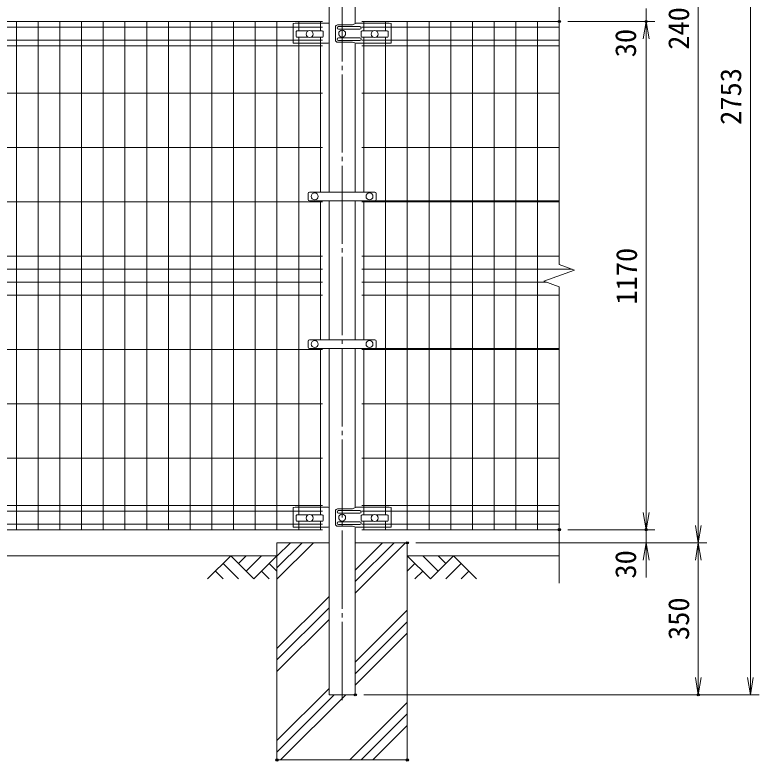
# Model space of a CAD drawing. Units: millimetres, scale not verified. Extents: x -4200 to 4200, y -2970 to 2970.
# Drawn here: x -2138 to -425, y -609 to 1109 of the extents above; entities that cross this region are included whole.
import ezdxf
from ezdxf.enums import TextEntityAlignment as Align

# ---------------------------------------------------------------- set-up
doc = ezdxf.new("R2010")
doc.units = ezdxf.units.MM
doc.header["$LTSCALE"] = 10
doc.header["$PDMODE"] = 32
doc.header["$PDSIZE"] = 5
doc.linetypes.add('LONG_CHAIN', pattern=[21, 18, -1, 1, -1])
for name, color, linetype, lineweight in [('0-3_D-STR1', 1, 'Continuous', 9), ('0-4_D-BMK', 2, 'LONG_CHAIN', 9), ('0-5_D-STR-DIM', 7, 'Continuous', 9), ('0-6_0', 7, 'Continuous', 9), ('0-8_D-STR2', 7, 'Continuous', 9), ('0-9_D-STR3', 3, 'Continuous', 9), ('0-B_D-DCR-HCH', 7, 'Continuous', 9), ('0-C_D-BGD', 7, 'Continuous', 9), ('0-D_D-STR4', 7, 'Continuous', 9)]:
    doc.layers.add(name, color=color, linetype=linetype, lineweight=lineweight)
doc.layers.add('0-7_Defpoints', color=7, linetype='Continuous')
doc.styles.add('ＭＳ ゴシック', font='')
doc.styles.get('ＭＳ ゴシック').set_extended_font_data('MS Gothic')

# ---------------------------------------------------------------- blocks, each defined once
blk = doc.blocks.new('_Open')
at = {"layer": '0-6_0'}
blk.add_line((-10, 1.667), (0, 0), dxfattribs=at)
blk.add_lwpolyline([(-10, -1.667), (0, 0), (-10, 0)], dxfattribs=at)

msp = doc.modelspace()

# ---------------------------------------------------------------- linework, layer by layer
at = {"layer": '0-3_D-STR1'}
for p, q in [((-1415.22, 1541.23), (-1415.22, 701.23)), ((-1354.72, 1089.06), (-1354.72, 1130.59)), ((-1354.72, 701.23), (-1354.72, 1044.59)), ((-1415.22, 681.23), (-1415.22, 361.23)), ((-1354.72, 361.23), (-1354.72, 681.23)), ((-1415.22, 341.23), (-1415.22, -456.02)), ((-1354.72, -24.94), (-1354.72, 341.23)), ((-1354.72, -456.02), (-1354.72, -69.41)), ((-1415.22, -456.02), (-1354.72, -456.02))]:
    msp.add_line(p, q, dxfattribs=at)
at = {"layer": '0-4_D-BMK'}
msp.add_line((-1384.97, -468.02), (-1384.97, 2308.98), dxfattribs=at)
at = {"layer": '0-5_D-STR-DIM'}
for p, q in [((-564.97, -66.02), (-564.97, 2253.98)), ((-444.97, -416.02), (-444.97, 2256.98)), ((-884.97, 1000.98), (-884.97, 1683.33)), ((-884.97, 534.63), (-884.97, 1156.98)), ((-684.97, 1093.98), (-684.97, 1123.98)), ((-864.97, 1093.98), (-664.97, 1093.98)), ((-864.97, 1093.98), (-664.97, 1093.98)), ((-684.97, -36.02), (-684.97, 1053.98)), ((-684.97, 1053.98), (-684.97, 1013.98)), ((-849.74, 521.81), (-884.97, 534.63)), ((-920.21, 496.15), (-849.74, 521.81)), ((-884.97, 483.33), (-920.21, 496.15)), ((-884.97, -199.02), (-884.97, 483.33)), ((-684.97, -36.02), (-684.97, 3.98)), ((-864.97, -76.02), (-664.97, -76.02)), ((-864.97, -76.02), (-664.97, -76.02)), ((-684.97, -106.02), (-684.97, -76.02)), ((-1214.97, -106.02), (-664.97, -106.02)), ((-1214.97, -106.02), (-544.97, -106.02)), ((-1214.97, -106.02), (-544.97, -106.02)), ((-684.97, -146.02), (-684.97, -186.02)), ((-564.97, -146.02), (-564.97, -416.02)), ((-1334.72, -456.02), (-544.97, -456.02)), ((-1334.72, -456.02), (-424.97, -456.02))]:
    msp.add_line(p, q, dxfattribs=at)
at = {"layer": '0-7_Defpoints'}
for p in [(-884.97, 1093.98), (-684.97, 1093.98), (-884.97, -76.02), (-884.97, -76.02), (-684.97, -76.02), (-1234.97, -106.02), (-1354.72, -456.02), (-1354.72, -456.02), (-564.97, -456.02), (-1534.97, -606.02), (-1234.97, -606.02)]:
    msp.add_point(p, dxfattribs=at)
at = {"layer": '0-8_D-STR2'}
for p, q in [((-1429.97, 1093.98), (-3339.97, 1093.98)), ((-2134.97, -76.02), (-2134.97, 1093.98)), ((-2084.97, -76.02), (-2084.97, 1093.98)), ((-2034.97, -76.02), (-2034.97, 1093.98)), ((-1984.97, -76.02), (-1984.97, 1093.98)), ((-1934.97, -76.02), (-1934.97, 1093.98)), ((-1884.97, -76.02), (-1884.97, 1093.98)), ((-1834.97, -76.02), (-1834.97, 1093.98)), ((-1784.97, -76.02), (-1784.97, 1093.98)), ((-1734.97, -76.02), (-1734.97, 1093.98)), ((-1684.97, -76.02), (-1684.97, 1093.98)), ((-1634.97, -76.02), (-1634.97, 1093.98)), ((-1584.97, -76.02), (-1584.97, 1093.98)), ((-1534.97, -76.02), (-1534.97, 1093.98)), ((-1484.97, 1072.46), (-1484.97, 1093.98)), ((-1434.97, 1072.46), (-1434.97, 1093.98)), ((-1339.97, 1093.98), (-884.97, 1093.98)), ((-1334.97, 1072.46), (-1334.97, 1093.98)), ((-1284.97, 1072.46), (-1284.97, 1093.98)), ((-1234.97, -76.02), (-1234.97, 1093.98)), ((-1184.97, -76.02), (-1184.97, 1093.98)), ((-1134.97, -76.02), (-1134.97, 1093.98)), ((-1084.97, -76.02), (-1084.97, 1093.98)), ((-1034.97, -76.02), (-1034.97, 1093.98)), ((-984.97, -76.02), (-984.97, 1093.98)), ((-934.97, -76.02), (-934.97, 1093.98)), ((-1429.97, 1081.1), (-3339.97, 1081.1)), ((-1339.97, 1081.1), (-884.97, 1081.1)), ((-1429.97, 1050.85), (-3339.97, 1050.85)), ((-1484.97, -41.54), (-1484.97, 1057.46)), ((-1434.97, 701.23), (-1434.97, 1057.46)), ((-1339.97, 1050.85), (-884.97, 1050.85)), ((-1334.97, 701.23), (-1334.97, 1057.46)), ((-1284.97, -41.54), (-1284.97, 1057.46)), ((-1429.97, 1037.98), (-3339.97, 1037.98)), ((-1339.97, 1037.98), (-884.97, 1037.98)), ((-1429.97, 928.98), (-3339.97, 928.98)), ((-1339.97, 928.98), (-884.97, 928.98)), ((-1429.97, 803.98), (-3339.97, 803.98)), ((-1339.97, 803.98), (-884.97, 803.98)), ((-1429.97, 678.98), (-3339.97, 678.98)), ((-1434.97, 361.23), (-1434.97, 681.23)), ((-1339.97, 681.23), (-884.97, 681.23)), ((-1339.97, 678.98), (-884.97, 678.98)), ((-1334.97, 361.23), (-1334.97, 681.23)), ((-1429.97, 553.98), (-3339.97, 553.98)), ((-1339.97, 553.98), (-884.97, 553.98)), ((-1429.97, 523.98), (-3339.97, 523.98)), ((-1339.97, 523.98), (-855.71, 523.98)), ((-1429.97, 493.98), (-3339.97, 493.98)), ((-1339.97, 493.98), (-914.24, 493.98)), ((-1429.97, 463.98), (-3339.97, 463.98)), ((-1339.97, 463.98), (-884.97, 463.98)), ((-1429.97, 338.98), (-3339.97, 338.98)), ((-1434.97, -41.54), (-1434.97, 341.23)), ((-1339.97, 341.23), (-884.97, 341.23)), ((-1339.97, 338.98), (-884.97, 338.98)), ((-1334.97, -41.54), (-1334.97, 341.23)), ((-1429.97, 213.98), (-3339.97, 213.98)), ((-1339.97, 213.98), (-884.97, 213.98)), ((-1429.97, 88.98), (-3339.97, 88.98)), ((-1339.97, 88.98), (-884.97, 88.98)), ((-1429.97, -20.02), (-3339.97, -20.02)), ((-1429.97, -32.9), (-3339.97, -32.9)), ((-1339.97, -20.02), (-884.97, -20.02)), ((-1339.97, -32.9), (-884.97, -32.9)), ((-1429.97, -63.15), (-3339.97, -63.15)), ((-1484.97, -76.02), (-1484.97, -56.54)), ((-1434.97, -76.02), (-1434.97, -56.54)), ((-1339.97, -63.15), (-884.97, -63.15)), ((-1334.97, -76.02), (-1334.97, -56.54)), ((-1284.97, -76.02), (-1284.97, -56.54)), ((-1429.97, -76.02), (-3339.97, -76.02)), ((-1339.97, -76.02), (-884.97, -76.02))]:
    msp.add_line(p, q, dxfattribs=at)
at = {"layer": '0-9_D-STR3'}
for p, q in [((-1492.97, 1089.98), (-1497.97, 1088.98)), ((-1497.97, 1088.98), (-1497.97, 1045.16)), ((-1492.97, 1089.98), (-1417.1, 1089.98)), ((-1417.1, 1089.98), (-1416.42, 1089.65)), ((-1360.99, 1085.98), (-1395.46, 1085.98)), ((-1352.85, 1089.98), (-1360.99, 1085.98)), ((-1276.97, 1089.98), (-1352.85, 1089.98)), ((-1276.97, 1089.98), (-1271.97, 1088.98)), ((-1271.97, 1088.98), (-1271.97, 1045.16)), ((-1490.97, 1070.46), (-1490.97, 1059.46)), ((-1488.97, 1072.46), (-1462.76, 1072.46)), ((-1457.19, 1072.46), (-1430.97, 1072.46)), ((-1428.97, 1070.46), (-1428.97, 1059.46)), ((-1400.46, 1080.98), (-1400.46, 1050.98)), ((-1344.39, 1081.98), (-1393.39, 1081.98)), ((-1344.39, 1075.98), (-1393.39, 1075.98)), ((-1340.97, 1070.46), (-1340.97, 1059.46)), ((-1338.97, 1072.46), (-1312.76, 1072.46)), ((-1307.19, 1072.46), (-1280.97, 1072.46)), ((-1278.97, 1070.46), (-1278.97, 1059.46)), ((-1488.97, 1057.46), (-1462.76, 1057.46)), ((-1457.19, 1057.46), (-1430.97, 1057.46)), ((-1344.39, 1055.98), (-1393.39, 1055.98)), ((-1344.39, 1049.98), (-1393.39, 1049.98)), ((-1338.97, 1057.46), (-1312.76, 1057.46)), ((-1307.19, 1057.46), (-1280.97, 1057.46)), ((-1417.18, 1044.16), (-1496.97, 1044.16)), ((-1415.22, 1044.58), (-1417.18, 1044.16)), ((-1360.99, 1045.98), (-1395.46, 1045.98)), ((-1360.99, 1045.98), (-1352.77, 1044.16)), ((-1352.77, 1044.16), (-1272.97, 1044.16)), ((-1463.47, 698.23), (-1463.47, 684.23)), ((-1460.47, 701.23), (-1309.47, 701.23)), ((-1306.47, 698.23), (-1306.47, 684.23)), ((-1460.47, 681.23), (-1309.47, 681.23)), ((-1460.47, 361.23), (-1309.47, 361.23)), ((-1463.47, 358.23), (-1463.47, 344.23)), ((-1306.47, 358.23), (-1306.47, 344.23)), ((-1460.47, 341.23), (-1309.47, 341.23)), ((-1492.97, -24.02), (-1497.97, -25.02)), ((-1497.97, -25.02), (-1497.97, -68.84)), ((-1492.97, -24.02), (-1417.1, -24.02)), ((-1417.1, -24.02), (-1415.22, -24.94)), ((-1400.46, -33.02), (-1400.46, -63.02)), ((-1360.99, -28.02), (-1395.46, -28.02)), ((-1344.39, -32.02), (-1393.39, -32.02)), ((-1352.85, -24.02), (-1360.99, -28.02)), ((-1276.97, -24.02), (-1352.85, -24.02)), ((-1276.97, -24.02), (-1271.97, -25.02)), ((-1271.97, -25.02), (-1271.97, -68.84)), ((-1490.97, -43.54), (-1490.97, -54.54)), ((-1488.97, -41.54), (-1462.76, -41.54)), ((-1457.19, -41.54), (-1430.97, -41.54)), ((-1428.97, -43.54), (-1428.97, -54.54)), ((-1344.39, -38.02), (-1393.39, -38.02)), ((-1340.97, -43.54), (-1340.97, -54.54)), ((-1338.97, -41.54), (-1312.76, -41.54)), ((-1307.19, -41.54), (-1280.97, -41.54)), ((-1278.97, -43.54), (-1278.97, -54.54)), ((-1488.97, -56.54), (-1462.76, -56.54)), ((-1457.19, -56.54), (-1430.97, -56.54)), ((-1360.99, -68.02), (-1395.46, -68.02)), ((-1344.39, -58.02), (-1393.39, -58.02)), ((-1344.39, -64.02), (-1393.39, -64.02)), ((-1360.99, -68.02), (-1352.77, -69.84)), ((-1338.97, -56.54), (-1312.76, -56.54)), ((-1307.19, -56.54), (-1280.97, -56.54)), ((-1417.18, -69.84), (-1496.97, -69.84)), ((-1415.22, -69.42), (-1417.18, -69.84)), ((-1352.77, -69.84), (-1272.97, -69.84))]:
    msp.add_line(p, q, dxfattribs=at)
for centre in [(-1459.97, 1064.96), (-1384.97, 1065.98), (-1384.97, 1065.98), (-1309.97, 1064.96), (-1447.97, 691.23), (-1321.97, 691.23), (-1447.97, 351.23), (-1321.97, 351.23), (-1459.97, -49.04), (-1384.97, -48.02), (-1309.97, -49.04)]:
    msp.add_circle(centre, 8, dxfattribs=at)
for centre, radius, start, end in [((-1395.46, 1080.98), 5, 90, 180), ((-1488.97, 1070.46), 2, 90, 180), ((-1430.97, 1070.46), 2, 0, 90), ((-1393.39, 1078.98), 3, 90, 270), ((-1344.39, 1078.98), 3, 270, 90), ((-1338.97, 1070.46), 2, 90, 180), ((-1280.97, 1070.46), 2, 0, 90), ((-1488.97, 1059.46), 2, 180, 270), ((-1430.97, 1059.46), 2, 270, 0), ((-1395.46, 1050.98), 5, 180, 270), ((-1393.39, 1052.98), 3, 90, 270), ((-1344.39, 1052.98), 3, 270, 90), ((-1338.97, 1059.46), 2, 180, 270), ((-1280.97, 1059.46), 2, 270, 0), ((-1496.97, 1045.16), 1, 180, 270), ((-1272.97, 1045.16), 1, 270, 0), ((-1460.47, 698.23), 3, 90, 180), ((-1309.47, 698.23), 3, 0, 90), ((-1460.47, 684.23), 3, 180, 270), ((-1309.47, 684.23), 3, 270, 0), ((-1460.47, 358.23), 3, 90, 180), ((-1309.47, 358.23), 3, 0, 90), ((-1460.47, 344.23), 3, 180, 270), ((-1309.47, 344.23), 3, 270, 0), ((-1395.46, -33.02), 5, 90, 180), ((-1393.39, -35.02), 3, 90, 270), ((-1344.39, -35.02), 3, 270, 90), ((-1488.97, -43.54), 2, 90, 180), ((-1430.97, -43.54), 2, 0, 90), ((-1338.97, -43.54), 2, 90, 180), ((-1280.97, -43.54), 2, 0, 90), ((-1488.97, -54.54), 2, 180, 270), ((-1430.97, -54.54), 2, 270, 0), ((-1395.46, -63.02), 5, 180, 270), ((-1393.39, -61.02), 3, 90, 270), ((-1344.39, -61.02), 3, 270, 90), ((-1338.97, -54.54), 2, 180, 270), ((-1280.97, -54.54), 2, 270, 0), ((-1496.97, -68.84), 1, 180, 270), ((-1272.97, -68.84), 1, 270, 0)]:
    msp.add_arc(centre, radius, start, end, dxfattribs=at)
at = {"layer": '0-B_D-DCR-HCH'}
for p, q in [((-1534.97, -190.12), (-1450.88, -106.02)), ((-1534.97, -163.6), (-1477.39, -106.02)), ((-1534.97, -137.08), (-1503.91, -106.02)), ((-1354.72, -222), (-1238.75, -106.02)), ((-1354.72, -195.48), (-1265.26, -106.02)), ((-1354.72, -168.97), (-1291.78, -106.02)), ((-1641.4, -136.02), (-1694.61, -189.23)), ((-1641.4, -136.02), (-1588.19, -189.23)), ((-1623.66, -153.76), (-1605.92, -136.02)), ((-1605.92, -171.5), (-1570.45, -136.02)), ((-1588.19, -189.23), (-1534.97, -136.02)), ((-1181.76, -189.23), (-1234.97, -136.02)), ((-1164.03, -171.5), (-1199.5, -136.02)), ((-1128.55, -136.02), (-1181.76, -189.23)), ((-1146.38, -153.85), (-1164.21, -136.02)), ((-1128.55, -136.02), (-1075.34, -189.23)), ((-1659.14, -153.76), (-1623.5, -189.23)), ((-1552.71, -153.76), (-1534.97, -171.41)), ((-1217.24, -153.76), (-1234.97, -171.41)), ((-1110.81, -153.76), (-1146.45, -189.23)), ((-1676.87, -171.5), (-1659.05, -189.23)), ((-1570.45, -171.5), (-1552.63, -189.23)), ((-1199.5, -171.5), (-1217.32, -189.23)), ((-1093.08, -171.5), (-1110.89, -189.23)), ((-1534.97, -349.22), (-1415.22, -229.47)), ((-1534.97, -375.73), (-1415.22, -255.98)), ((-1354.72, -381.1), (-1234.97, -261.35)), ((-1534.97, -402.25), (-1415.22, -282.5)), ((-1354.72, -407.62), (-1234.97, -287.87)), ((-1354.72, -434.13), (-1234.97, -314.38)), ((-1534.97, -561.35), (-1415.22, -441.6)), ((-1534.97, -587.87), (-1403.13, -456.02)), ((-1526.61, -606.02), (-1376.61, -456.02)), ((-1367.51, -606.02), (-1234.97, -473.48)), ((-1341, -606.02), (-1234.97, -500)), ((-1314.48, -606.02), (-1234.97, -526.51))]:
    msp.add_line(p, q, dxfattribs=at)
msp.add_lwpolyline([(-1415.22, -456.02), (-1415.22, -106.02), (-1534.97, -106.02), (-1534.97, -606.02), (-1234.97, -606.02), (-1234.97, -106.02), (-1354.72, -106.02), (-1354.72, -456.02)], close=True, dxfattribs=at)
at = {"layer": '0-C_D-BGD'}
for p, q in [((-3234.97, -136.02), (-1534.97, -136.02)), ((-1234.97, -136.02), (-884.97, -136.02))]:
    msp.add_line(p, q, dxfattribs=at)
at = {"layer": '0-D_D-STR4'}
for p, q in [((-1534.97, -106.02), (-1534.97, -606.02)), ((-1415.22, -106.02), (-1534.97, -106.02)), ((-1234.97, -106.02), (-1354.72, -106.02)), ((-1234.97, -106.02), (-1234.97, -606.02)), ((-1234.97, -606.02), (-1534.97, -606.02))]:
    msp.add_line(p, q, dxfattribs=at)

# ---------------------------------------------------------------- block references
at = {"layer": '0-5_D-STR-DIM', "xscale": 4, "yscale": 4}
for p, rotation in [((-684.97, 1093.98), 90), ((-684.97, 1093.98), 90), ((-684.97, -76.02), 270), ((-684.97, -76.02), 270), ((-564.97, -106.02), 270), ((-684.97, -106.02), 90), ((-564.97, -106.02), 90), ((-564.97, -456.02), 270), ((-444.97, -456.02), 270)]:
    msp.add_blockref('_Open', p, dxfattribs=dict(at, rotation=rotation))

# ---------------------------------------------------------------- texts
at = {"layer": '0-5_D-STR-DIM', "style": 'ＭＳ ゴシック'}
for s, p in [('2400', (-571.72, 1028.73)), ('30', (-693.88, 1011.51)), ('2753', (-451.72, 855.88)), ('1170', (-691.72, 442.08)), ('30', (-693.88, -188.49)), ('350', (-571.72, -329.9))]:
    msp.add_text(s, height=48.09, rotation=90, dxfattribs=at).set_placement(p, align=Align.BOTTOM_LEFT)

doc.saveas('drawing.dxf')
